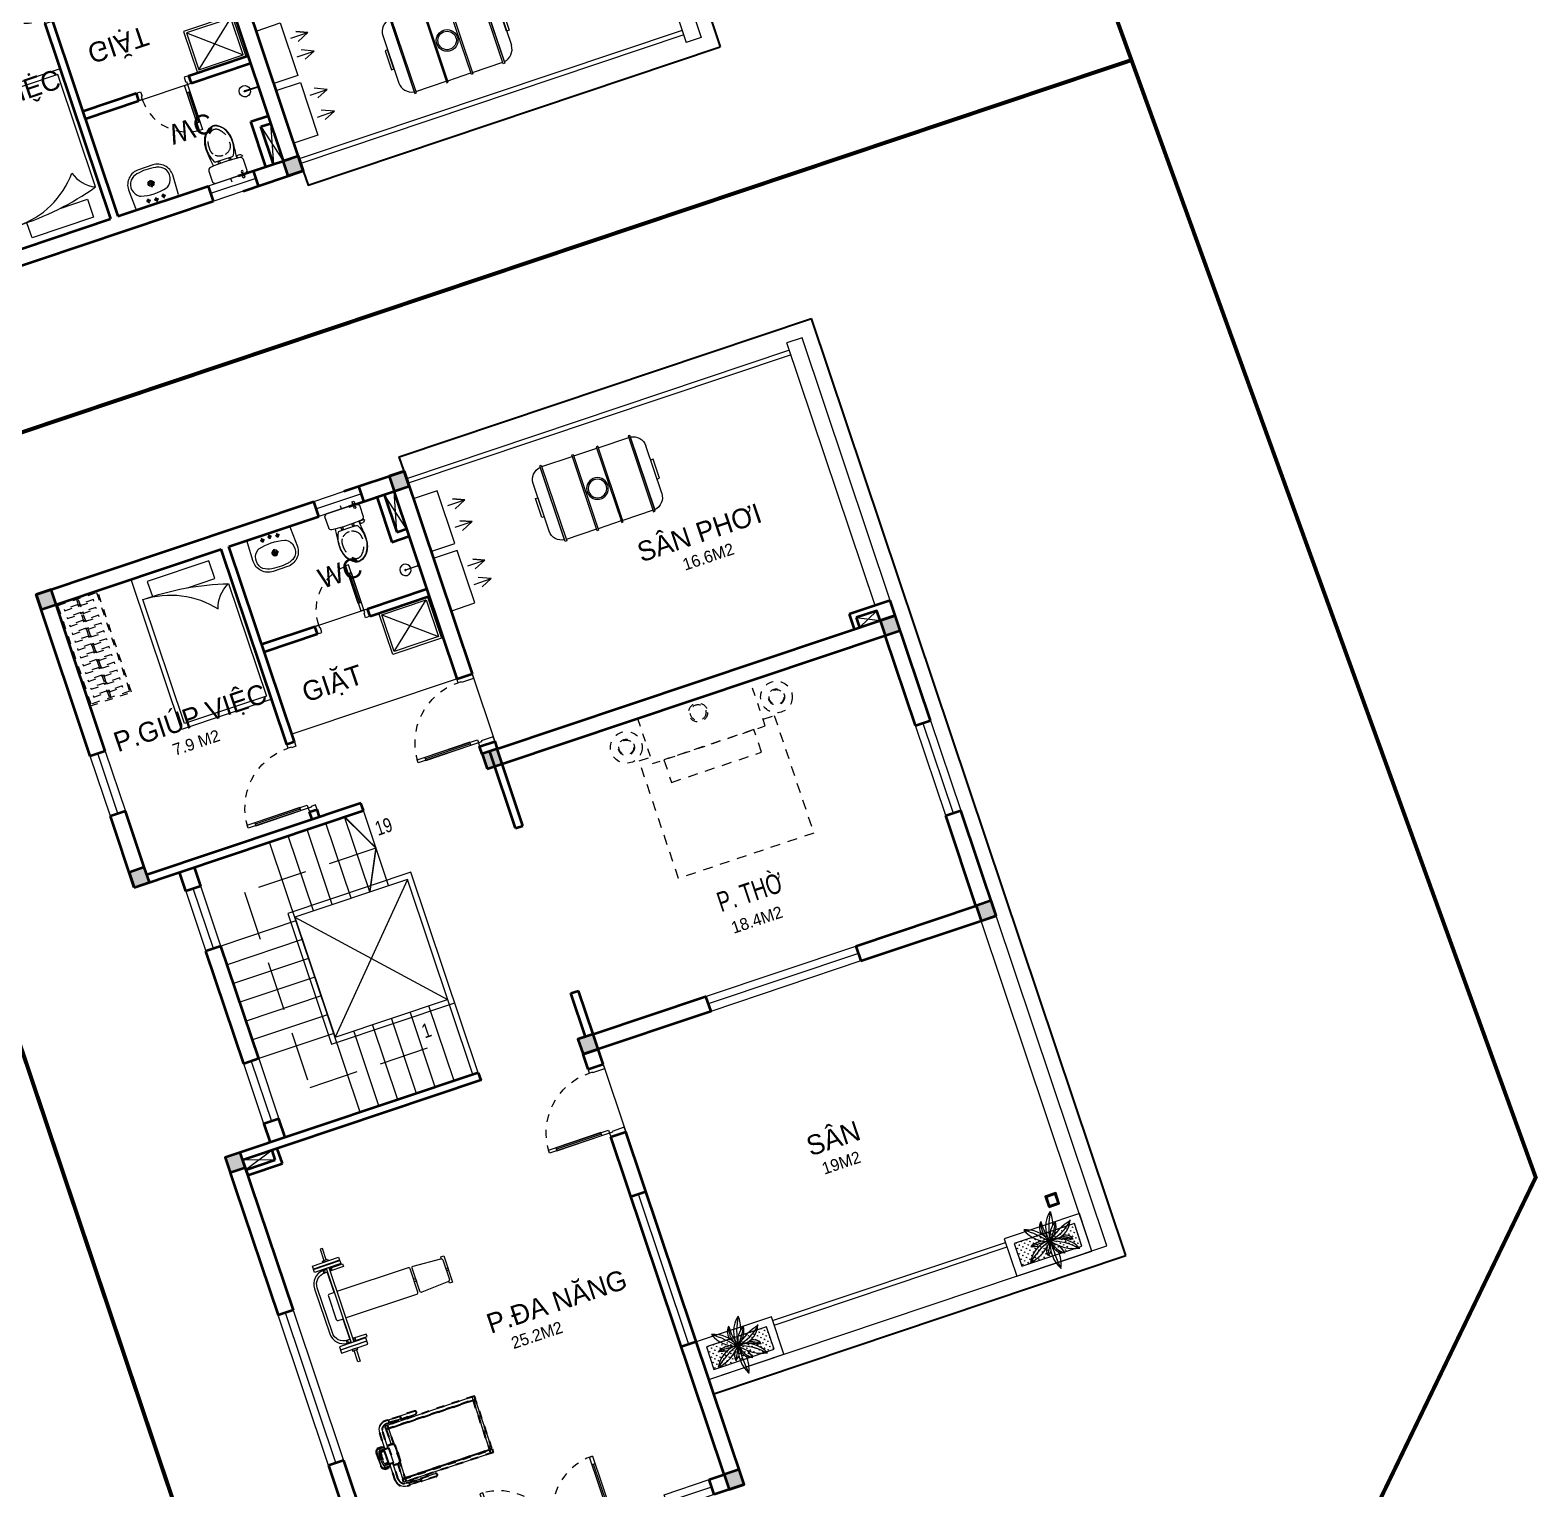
# Model space of a CAD drawing. Header units: metres. Extents: x 568332 to 569219, y 2065964 to 2066430.
# Drawn here: x 568666.81 to 568685.85, y 2066158.92 to 2066177.34 of the extents above; entities that cross this region are included whole.
import ezdxf

# ---------------------------------------------------------------- set-up
doc = ezdxf.new("R2010")
doc.units = ezdxf.units.M
for name, pattern in [('ACAD_ISO07W100', [3, 0, -3]), ('CENTER', [2, 1.25, -0.25, 0.25, -0.25]), ('DASHED', [0.75, 0.5, -0.25]), ('HIDDEN', [0.375, 0.25, -0.125]), ('HIDDEN2', [0.1875, 0.125, -0.0625]), ('X-5M-G-MB PHONGNGU$0$HIDDEN2', [0.1875, 0.125, -0.0625]), ('xref-thap C (mb tang 32-2)$0$HIDDEN', [0.375, 0.25, -0.125]), ('Xref-VCMT-BT3 - tuong bao$0$HIDDEN', [0.375, 0.25, -0.125])]:
    doc.linetypes.add(name, pattern=pattern)
doc.layers.get('0').update_dxf_attribs({"linetype": 'CONTINUOUS'})
for name, color, linetype, lineweight in [('-CONCRETE', 1, 'CONTINUOUS', 35), ('-DOOR', 137, 'CONTINUOUS', 9), ('-FURNITURE', 46, 'CONTINUOUS', 9), ('-HIDE', 3, 'HIDDEN', 13), ('-KH', 143, 'CONTINUOUS', 13), ('-LINE1', 7, 'CONTINUOUS', 18), ('-RANH GIOI KHU DAT', 12, 'CENTER', 18), ('-TEXT', 7, 'CONTINUOUS', 15), ('-WALL', 4, 'CONTINUOUS', 35), ('A-Cay', 75, 'CONTINUOUS', 5), ('A72', 9, 'CONTINUOUS', 5), ('Bighome_khuat', 251, 'DASHED', 5), ('TEXT25', 2, 'CONTINUOUS', 13)]:
    doc.layers.add(name, color=color, linetype=linetype, lineweight=lineweight)
for name, color, linetype in [('1-NETMANH', 8, 'CONTINUOUS'), ('A-Dot_Line', 255, 'ACAD_ISO07W100'), ('A-Flor-Hral', 242, 'CONTINUOUS'), ('LoLK', 6, 'CONTINUOUS')]:
    doc.layers.add(name, color=color, linetype=linetype)
doc.styles.add('1', font='arial.ttf')
doc.styles.add('T1', font='', dxfattribs={"height": 200})
doc.styles.get('T1').set_extended_font_data('VNgeometric Light')
pattern_1 = [(108.5515, (568444.34319, 2066103.801837), (-0.044766753, 0.0222696615), [0.009375, -0.061335678]), (63.5515, (568444.34319, 2066103.801837), (-0.044766753, 0.022269661), [0.009375, -0.040625]), (153.5515, (568444.34319, 2066103.801837), (-0.022269661, -0.044766753), [0.009375, -0.040625])]

# ---------------------------------------------------------------- blocks, each defined once
blk = doc.blocks.new('*U88')
at = {"color": 251}
blk.add_line((-70, 100), (-70, 700), dxfattribs=at)
for points in [[(-50, 0), (-50, 800), (-90, 800), (-90, 0)], [(-50, 100), (-90, 100), (-90, 700), (-50, 700)], [(-900, -100), (-840, -100), (-840, -40), (-850, -40), (-850, 0), (-900, 0)], [(0, -100), (-60, -100), (-60, -40), (-50, -40), (-50, 0), (0, 0)]]:
    blk.add_lwpolyline(points, close=True)
at = {"layer": 'Bighome_khuat', "linetype": 'Xref-VCMT-BT3 - tuong bao$0$HIDDEN'}
blk.add_arc((-50, 0), 800, 90, 180, dxfattribs=at)
blk = doc.blocks.new('A$C17c94eb8')
at = {"layer": '-FURNITURE'}
for p, q in [((30, 520), (620, 30)), ((30, 30), (620, 520))]:
    blk.add_line(p, q, dxfattribs=at)
for points in [[(0, 0), (650, 0), (650, 550), (0, 550)], [(30, 30), (620, 30), (620, 520), (30, 520)]]:
    blk.add_lwpolyline(points, close=True, dxfattribs=at)
blk = doc.blocks.new('A$Ca51cd422')
for p, q in [((167, 414), (224, 414)), ((195, 383), (195, 443)), ((267, 429), (324, 429)), ((295, 398), (295, 458)), ((367, 414), (424, 414)), ((395, 383), (395, 443)), ((249, 215), (342, 215)), ((295, 165), (295, 264))]:
    blk.add_line(p, q)
for points in [[(0, 200, 0.414214), (200, 0), (390, 0, 0.414214), (590, 200), (581, 446, 0.409799), (551, 475), (39, 475, 0.403607), (9, 446)], [(177, 40, 0.090773), (424, 43, 0.149887), (521, 96, 0.430722), (482, 321, 0.080637), (470, 327, 0.127732), (125, 329, 0.074208), (114, 325, 0.443092), (69, 96, 0.13364), (154, 46, 0.033617)]]:
    blk.add_lwpolyline(points, format="xyb", close=True)
for centre, radius in [((195, 414), 17.5), ((295, 429), 17.5), ((395, 414), 17.5), ((295, 215), 37.5), ((295, 215), 22.5), ((295, 215), 22.5)]:
    blk.add_circle(centre, radius)
blk = doc.blocks.new('A$C5C575821')
at = {"layer": '-CONCRETE'}
h = blk.add_hatch(color=256, dxfattribs=at)
h.dxf.hatch_style = 1
h.paths.add_polyline_path([(0, 200), (0, 0), (200, 0), (200, 200)])
blk.add_lwpolyline([(0, 0), (200, 0), (200, 200), (0, 200)], close=True, dxfattribs=at)
blk = doc.blocks.new('X-10M-ALT2-TUM$0$A$C0CF10D65')
at = {"linetype": 'Continuous'}
for p, q in [((33, 188), (33, 821)), ((1533, 188), (1533, 821))]:
    blk.add_line(p, q, dxfattribs=at)
for points in [[(183, 0), (183, 1009), (204, 1009), (204, 0)], [(609, 0), (609, 1009), (629, 1009), (629, 0)], [(957, 0), (957, 1009), (937, 1009), (937, 0)], [(1383, 0), (1383, 1009), (1362, 1009), (1362, 0)], [(0, 378), (0, 631), (33, 631), (33, 378)], [(1566, 378), (1566, 631), (1533, 631), (1533, 378)]]:
    blk.add_lwpolyline(points, close=True, dxfattribs=at)
for points in [[(183, 989), (183, 19)], [(609, 989), (204, 989)], [(937, 989), (629, 989)], [(1362, 989), (957, 989)], [(1383, 19), (1383, 989)], [(204, 19), (609, 19)], [(629, 19), (937, 19)], [(957, 19), (1362, 19)]]:
    blk.add_lwpolyline(points, dxfattribs=at)
for radius in [137, 117]:
    blk.add_circle((783, 504), radius, dxfattribs=at)
for centre, start, end in [((206, 817), 97.774, 178.9884), ((1360, 817), 1.0116, 82.226), ((206, 191), 181.0116, 262.226), ((1360, 191), 277.774, 358.9884)]:
    blk.add_arc(centre, 173, start, end, dxfattribs=at)
blk = doc.blocks.new('A$C59131A43')
for p, q in [((1140, -1940), (1140, -289)), ((51, -442), (51, -1940)), ((51, -1940), (1140, -1940))]:
    blk.add_line(p, q)
blk.add_lwpolyline([(1200, -2000), (1200, 0), (0, 0), (0, -2000)], close=True)
for points in [[(560, -326), (197, -326), (197, -88), (1015, -88)], [(1015, -88), (1015, -289)]]:
    blk.add_lwpolyline(points)
blk.add_lwpolyline([(1140, -289, 0.227842), (278, -703, 0.147835)], format="xyb")
for centre, radius, start, end in [((1067, -3723), 3434, 88.7915, 107.2102), ((-121, -821), 416, 16.4348, 65.5556)]:
    blk.add_arc(centre, radius, start, end)
blk = doc.blocks.new('shower')
for points in [[(180919, -32316), (180912, -32316), (180912, -32147), (180919, -32147)], [(180929, -32327), (180902, -32327), (180902, -32316), (180929, -32316)]]:
    blk.add_lwpolyline(points, close=True)
for radius, start, end in [(72, 272.7907, 267.2093), (8.35, 294.8355, 245.1645)]:
    blk.add_arc((180916, -32147), radius, start, end)
blk = doc.blocks.new('A$C18091ED7')
for p, q in [((0, -42), (0, 0)), ((146, -27), (179, -27)), ((146, -27), (146, -30)), ((146, -30), (166, -30)), ((153, -37), (146, -30)), ((152, 0), (152, -27)), ((152, 0), (179, 0)), ((153, -37), (166, -37)), ((153, -40), (153, -37)), ((153, -40), (178, -40)), ((153, -40), (178, -40)), ((153, -40), (153, -42)), ((185, -30), (166, -30)), ((178, -37), (166, -37)), ((185, -30), (178, -37)), ((178, -37), (178, -40)), ((178, -40), (178, -42)), ((179, 0), (179, -27)), ((179, -27), (185, -27)), ((185, -27), (185, -30)), ((-83, -267), (-83, -300)), ((-83, -278), (-83, -288)), ((-61, -290), (-83, -290)), ((-63, -265), (-81, -265)), ((-61, -267), (-61, -300)), ((61, -267), (61, -300)), ((61, -290), (83, -290)), ((63, -265), (81, -265)), ((83, -267), (83, -300)), ((83, -278), (83, -288)), ((165, -262), (165, -290)), ((168, -260), (228, -260)), ((168, -292), (207, -292)), ((231, -274), (231, -262))]:
    blk.add_line(p, q)
for points in [[(230, -219, -0.137407), (225, -235), (222, -241, -0.236081), (198, -255, -0.051961), (-198, -255, -0.236081), (-222, -241), (-225, -235, -0.137407), (-230, -219), (-230, -72, -0.198912), (-226, -63), (-209, -46, -0.198912), (-200, -42), (0, -42), (200, -42, -0.198912), (209, -46), (226, -63, -0.198912), (230, -72)], [(144, -619, -0.212405), (26, -734, -0.027685), (-1, -739, -0.022279), (-26, -734, -0.212405), (-144, -619, -0.142796), (-167, -428, -0.093005), (-128, -309, -0.256439), (-111, -300), (0, -300), (111, -300, -0.256439), (128, -309, -0.093005), (167, -428, -0.142796)]]:
    blk.add_lwpolyline(points, format="xyb", close=True)
at = {"linetype": 'xref-thap C (mb tang 32-2)$0$HIDDEN', "ltscale": 100}
blk.add_lwpolyline([(61, -669, -0.199031), (0, -699, -0.199031), (-61, -669, -0.218924), (-132, -478, -0.153791), (-112, -404, -0.236701), (0, -348, -0.236701), (112, -404, -0.153791), (132, -478, -0.218924)], format="xyb", close=True, dxfattribs=at)
blk.add_circle((166, -78), 13.9)
for centre, radius, start, end in [((-81, -267), 1.98, 90, 180), ((-63, -267), 1.98, 0, 90), ((63, -267), 1.98, 90, 180), ((81, -267), 1.98, 0, 90), ((168, -262), 2.47, 90, 180), ((168, -290), 2.47, 180, 270), ((207, -277), 15.5, 270, 306.4659), ((168, -225), 80.1, 306.4659, 320.3123), ((228, -274), 2.47, 320.3123, 0)]:
    blk.add_arc(centre, radius, start, end)
for points in [[(-156, -259), (-157, -267), (-164, -328), (-169, -385), (-184, -528), (-136, -679), (-50, -735), (-20, -741), (0, -744)], [(156, -259), (157, -267), (164, -328), (169, -385), (184, -528), (136, -679), (50, -735), (20, -741), (0, -744)]]:
    blk.add_open_spline(points, degree=3, knots=[130.613938, 130.613938, 130.613938, 130.613938, 152.852109, 311.129351, 417.703951, 561.383393, 697.692632, 710.812262, 710.812262, 710.812262, 710.812262])
blk = doc.blocks.new('*U226')
at = {"color": 251}
blk.add_line((70, 100), (70, 500), dxfattribs=at)
for points in [[(50, 0), (50, 600), (90, 600), (90, 0)], [(50, 100), (90, 100), (90, 500), (50, 500)], [(0, -100), (60, -100), (60, -40), (50, -40), (50, 0), (0, 0)], [(700, -100), (640, -100), (640, -40), (650, -40), (650, 0), (700, 0)]]:
    blk.add_lwpolyline(points, close=True)
at = {"layer": 'Bighome_khuat', "linetype": 'Xref-VCMT-BT3 - tuong bao$0$HIDDEN'}
blk.add_arc((50, 0), 600, 0, 90, dxfattribs=at)
blk = doc.blocks.new('A$C260bbb34')
at = {"layer": '-FURNITURE'}
for points in [[(219, 385), (219, 612), (159, 470), (219, 612), (287, 461)], [(508, 385), (508, 612), (448, 470), (508, 612), (576, 461)], [(1020, 385), (1020, 612), (960, 470), (1020, 612), (1088, 461)], [(1268, 385), (1268, 612), (1329, 470), (1268, 612), (1201, 461)]]:
    blk.add_lwpolyline(points, dxfattribs=at)
for points in [[(0, 0), (700, 0), (700, 320), (0, 320)], [(794, 0), (1494, 0), (1494, 320), (794, 320)]]:
    blk.add_lwpolyline(points, close=True, dxfattribs=at)
blk = doc.blocks.new('BT2-T3')
at = {"layer": '-DOOR'}
blk.add_lwpolyline([(188812, -7845), (189412, -7845), (189412, -8045), (188812, -8045)], close=True, dxfattribs=at)
for points in [[(189412, -7945), (188812, -7945)], [(188322, -9345), (189022, -9345)]]:
    blk.add_lwpolyline(points, dxfattribs=at)
at = {"layer": '-FURNITURE'}
for points in [[(189682, -8545), (189812, -8045)], [(189812, -8545), (189682, -8045)]]:
    blk.add_lwpolyline(points, dxfattribs=at)
at = {"layer": '-LINE1'}
for p, q in [((195112, -7945), (190012, -7945)), ((195112, -11345), (195112, -7845)), ((195312, -7845), (195112, -7845)), ((195312, -11345), (195312, -7845)), ((195112, -8005), (190012, -8005))]:
    blk.add_line(p, q, dxfattribs=at)
at = {"layer": '-RANH GIOI KHU DAT', "linetype": 'HIDDEN', "ltscale": 10, "const_width": 50}
blk.add_lwpolyline([(183112, -5845), (200370, -5845), (200021, -20846), (194905, -25845), (183112, -25845), (183112, -5845)], dxfattribs=at)
at = {"layer": '-WALL'}
for p, q in [((185112, -7845), (188812, -7845)), ((188812, -8045), (188812, -7845)), ((189212, -7845), (190012, -7845)), ((189412, -8045), (189412, -7845)), ((190012, -7845), (190012, -10545)), ((185312, -8045), (187512, -8045)), ((187512, -10645), (187512, -8045)), ((187612, -8045), (188812, -8045)), ((187612, -10645), (187612, -8045)), ((189212, -8045), (189912, -8045)), ((189582, -8045), (189582, -8645)), ((189682, -8045), (189682, -8545)), ((189812, -10545), (189812, -8045)), ((189682, -8545), (189812, -8545)), ((189582, -8645), (189812, -8645)), ((187612, -9345), (188322, -9345)), ((187612, -9445), (188322, -9445)), ((188322, -9445), (188322, -9345)), ((189022, -9345), (189812, -9345)), ((189022, -9445), (189022, -9345)), ((189022, -9445), (189812, -9445))]:
    blk.add_line(p, q, dxfattribs=at)
at = {"layer": '1-NETMANH'}
blk.add_line((195502, -20135), (195502, -7655), dxfattribs=at)
blk.add_lwpolyline([(190012, -7845), (190012, -7655), (195502, -7655)], dxfattribs=at)
at = {"layer": '-DOOR', "xscale": -1}
blk.add_blockref('*U226', (189022, -9345), dxfattribs=at)
at = {"layer": '-DOOR', "xscale": -1, "rotation": 90}
blk.add_blockref('*U88', (187512, -11545), dxfattribs=at)
at = {"layer": '-FURNITURE', "xscale": -1}
for name, p in [('A$C59131A43', (187512, -8045)), ('A$Ca51cd422', (188434, -8520))]:
    blk.add_blockref(name, p, dxfattribs=at)
at = {"layer": '-FURNITURE'}
blk.add_blockref('A$C18091ED7', (189112, -8003), dxfattribs=at)
at = {"layer": '-FURNITURE', "xscale": -1}
for name, p, rotation in [('X-10M-ALT2-TUM$0$A$C0CF10D65', (193041, -9333), 359.9999999798975), ('A$C17c94eb8', (189139, -9445), 180)]:
    blk.add_blockref(name, p, dxfattribs=dict(at, rotation=rotation))
at = {"layer": '-FURNITURE', "rotation": 89.99999999999999}
blk.add_blockref('shower', (157485, -189949), dxfattribs=at)
at = {"layer": '-WALL'}
blk.add_blockref('A$C5C575821', (189812, -8045), dxfattribs=at)
at = {"layer": '-WALL', "rotation": 270}
blk.add_blockref('A$C260bbb34', (190012, -8214), dxfattribs=at)
at = {"layer": '-TEXT', "color": 2}
for s, p in [('WC', (188560, -8927)), ('P.GIÚP VIỆC ', (185457, -10061)), ('GIẶT', (187912, -10222))]:
    blk.add_text(s, height=250, dxfattribs=at).set_placement(p)
blk = doc.blocks.new('*U220')
at = {"color": 251}
blk.add_line((-70, 100), (-70, 700), dxfattribs=at)
for points in [[(-50, 0), (-50, 800), (-90, 800), (-90, 0)], [(-50, 100), (-90, 100), (-90, 700), (-50, 700)], [(-900, -200), (-840, -200), (-840, -40), (-850, -40), (-850, 0), (-900, 0)], [(0, -200), (-60, -200), (-60, -40), (-50, -40), (-50, 0), (0, 0)]]:
    blk.add_lwpolyline(points, close=True)
at = {"layer": 'Bighome_khuat', "linetype": 'Xref-VCMT-BT3 - tuong bao$0$HIDDEN'}
blk.add_arc((-50, 0), 800, 90, 180, dxfattribs=at)
blk = doc.blocks.new('Tonkin_JerkBench01_168x97_P')
for p, q in [((79, 138.5), (79, 135)), ((87, 138.5), (87, 135)), ((79, 41.5), (79, 45)), ((87, 41.5), (87, 45))]:
    blk.add_line(p, q)
for points in [[(85.4, 150), (85.4, 165), (82.4, 165), (82.4, 150)], [(82.4, 138.5), (77.2, 138.5), (77.2, 135), (82.4, 135)], [(82.4, 138.5), (78.5, 138.5)], [(78.5, 138.5), (82.4, 138.5)], [(82.4, 144), (82.4, 143.5)], [(85.4, 143.5), (85.4, 144)], [(85.4, 135), (88.6, 135), (88.6, 138.5), (85.4, 138.5)], [(82.4, 41.5), (77.2, 41.5), (77.2, 45), (82.4, 45)], [(78.5, 41.5), (82.4, 41.5)], [(85.4, 45), (88.6, 45), (88.6, 41.5), (85.4, 41.5)], [(82.4, 36), (82.4, 36.5)], [(85.4, 30), (85.4, 15), (82.4, 15), (82.4, 30)], [(85.4, 36.5), (85.4, 36)]]:
    blk.add_lwpolyline(points)
at = {"color": 8}
for points in [[(77.2, 138.5, 0.393718), (60, 120), (60, 60, 0.393718), (77.2, 41.5)], [(82.4, 45), (78.5, 45, -0.414214), (63.5, 60), (63.5, 120, -0.414214), (78.5, 135), (82.4, 135)]]:
    blk.add_lwpolyline(points, format="xyb", dxfattribs=at)
for points in [[(101.4, 148), (101.4, 144), (66.4, 144), (66.4, 148)], [(101.4, 143.5), (101.4, 139.5), (66.4, 139.5), (66.4, 143.5)], [(87.4, 150), (87.4, 148), (80.4, 148), (80.4, 150)], [(82.4, 139.5), (85.4, 139.5), (85.4, 40.5), (82.4, 40.5)], [(101.4, 36.5), (101.4, 40.5), (66.4, 40.5), (66.4, 36.5)], [(101.4, 32), (101.4, 36), (66.4, 36), (66.4, 32)], [(87.4, 30), (87.4, 32), (80.4, 32), (80.4, 30)]]:
    blk.add_lwpolyline(points, close=True)
for points in [[(82.4, 107.5), (81.7, 107.5), (81.7, 135), (82.4, 135)], [(85.4, 138.5), (103.5, 138.5), (103.5, 135), (85.4, 135)], [(223.7, 105), (223.7, 107.5), (227.7, 107.5), (227.7, 72.5), (223.7, 72.5), (223.7, 75)], [(182.3, 91.7), (185, 91.7), (185, 88.2), (182.3, 88.2)], [(225, 91.7), (227.4, 91.7), (227.4, 88.2), (225, 88.2)], [(82.4, 72.5), (81.7, 72.5), (81.7, 45), (82.4, 45)], [(85.4, 41.5), (103.5, 41.5), (103.5, 45), (85.4, 45)]]:
    blk.add_lwpolyline(points, dxfattribs=at)
for points in [[(82.4, 107.5), (75.5, 107.5, 0.414214), (73.5, 105.5), (73.5, 74.5, 0.414214), (75.5, 72.5), (82.4, 72.5)], [(85.4, 72.5), (180.3, 72.5, 0.414214), (182.3, 74.5), (182.3, 105.5, 0.414214), (180.3, 107.5), (85.4, 107.5)]]:
    blk.add_lwpolyline(points, format="xyb")
blk.add_lwpolyline([(223.1, 74.9), (187.1, 72.6, -0.432616), (185, 74.6), (185, 105.4, -0.432616), (187.1, 107.4), (223.1, 105.1, -0.396047), (225, 103.1), (225, 76.9, -0.396047)], format="xyb", close=True)
blk = doc.blocks.new('Tonkin_Treadmill01_140x87_P')
at = {"color": 8}
for p, q in [((84.8, 71.9), (84.8, 97.5)), ((197.3, 22.5), (197.3, 97.5)), ((84.8, 22.5), (84.8, 48.1))]:
    blk.add_line(p, q, dxfattribs=at)
blk.add_line((70.9, 50), (70.9, 70))
for points in [[(87.1, 103.5), (83.9, 103.5, 0.414214), (71.9, 91.5), (71.9, 70)], [(87.1, 99.5), (83.9, 99.5, 0.414214), (75.9, 91.5), (75.9, 70)], [(102.9, 99.5), (122.5, 99.5, 1), (122.5, 103.5), (102.9, 103.5)], [(71.9, 72.5), (64, 72.5, 0.414214), (60.5, 69), (60.5, 51, 0.414214), (64, 47.5), (71.9, 47.5)], [(75.9, 47.5), (82, 47.5, 0.414214), (85.5, 51), (85.5, 69, 0.414214), (82, 72.5), (75.9, 72.5)], [(87.1, 16.5), (83.9, 16.5, -0.414214), (71.9, 28.5), (71.9, 50)], [(87.1, 20.5), (83.9, 20.5, -0.414214), (75.9, 28.5), (75.9, 50)], [(102.9, 20.5), (122.5, 20.5, -1), (122.5, 16.5), (102.9, 16.5)]]:
    blk.add_lwpolyline(points, format="xyb")
for points in [[(81.3, 97.5), (81.3, 93.5), (200.3, 93.5), (200.3, 97.5)], [(81.3, 97.5), (81.3, 93.5), (200.3, 93.5), (200.3, 97.5)], [(64, 73.5), (64, 74), (68, 74), (68, 73.5)], [(64, 46.5), (64, 46), (68, 46), (68, 46.5)], [(81.3, 22.5), (81.3, 26.5), (200.3, 26.5), (200.3, 22.5)]]:
    blk.add_lwpolyline(points, close=True)
for points in [[(102.9, 103), (87.5, 103)], [(87.5, 100), (102.9, 100)], [(81.3, 47), (81.3, 27.5), (200.3, 27.5), (200.3, 92.5), (81.3, 92.5), (81.3, 73)], [(68.5, 72.5), (68.5, 73), (63.5, 73), (63.5, 72.5)], [(68.5, 47.5), (68.5, 47), (63.5, 47), (63.5, 47.5)], [(87.5, 20), (102.9, 20)], [(102.9, 17), (87.5, 17)]]:
    blk.add_lwpolyline(points)
for points in [[(89.8, 97.5), (89.8, 100), (92.8, 100), (92.8, 97.5)], [(89.8, 22.5), (89.8, 20), (92.8, 20), (92.8, 22.5)]]:
    blk.add_lwpolyline(points, close=True, dxfattribs=at)
for points in [[(81.8, 92.5), (81.8, 93.5)], [(81.8, 92.5), (81.8, 93.5)], [(199.8, 93.5), (199.8, 92.5)], [(68.5, 73), (71.9, 73)], [(68.5, 47), (71.9, 47)], [(81.8, 27.5), (81.8, 26.5)], [(199.8, 26.5), (199.8, 27.5)]]:
    blk.add_lwpolyline(points, dxfattribs=at)
for points in [[(63.5, 73, 0.377964), (60, 69), (60, 51, 0.377964), (63.5, 47)], [(75.9, 47), (82, 47, 0.414214), (86, 51), (86, 69, 0.414214), (82, 73), (75.9, 73)]]:
    blk.add_lwpolyline(points, format="xyb", dxfattribs=at)
for points in [[(69.2, 73), (62.8, 73, -1), (62.8, 73.5), (69.2, 73.5, -1)], [(63.6, 51.7, -0.083043), (63.6, 68.3, -0.366471), (65.6, 70), (76.9, 70), (76.9, 50), (65.6, 50, -0.366471)], [(69.2, 47), (62.8, 47, 1), (62.8, 46.5), (69.2, 46.5, 1)]]:
    blk.add_lwpolyline(points, format="xyb", close=True)
blk.add_lwpolyline([(65.6, 52, -0.083043), (65.6, 68), (70.4, 68), (70.4, 52)], format="xyb", close=True, dxfattribs=at)
at = {"extrusion": (0, 0, -1)}
for centre, major_axis, start_param, end_param in [((87.1, 101.5), (0, -2), 3.141593, 6.283185), ((102.9, 101.5), (0, -2), 2.418858, 7.00592), ((102.9, 101.5), (0, -1.5), 3.141593, 6.283185)]:
    blk.add_ellipse(centre, major_axis=major_axis, ratio=0.258819, start_param=start_param, end_param=end_param, dxfattribs=at)
for centre, major_axis, start_param, end_param in [((87.1, 18.5), (0, 2), 3.141593, 6.283185), ((102.9, 18.5), (0, 2), 2.418858, 7.00592), ((102.9, 18.5), (0, 1.5), 3.141593, 6.283185)]:
    blk.add_ellipse(centre, major_axis=major_axis, ratio=0.258819, start_param=start_param, end_param=end_param)
at = {"layer": 'A-Dot_Line', "ltscale": 0.2}
for p, q in [((84.8, 71.9), (84.8, 97.5)), ((197.3, 22.5), (197.3, 97.5)), ((70.9, 50), (70.9, 70)), ((84.8, 22.5), (84.8, 48.1))]:
    blk.add_line(p, q, dxfattribs=at)
for points in [[(87.1, 103.5), (83.9, 103.5, 0.414214), (71.9, 91.5), (71.9, 70)], [(87.1, 99.5), (83.9, 99.5, 0.414214), (75.9, 91.5), (75.9, 70)], [(102.9, 99.5), (122.5, 99.5, 1), (122.5, 103.5), (102.9, 103.5)], [(63.5, 73, 0.377964), (60, 69), (60, 51, 0.377964), (63.5, 47)], [(71.9, 72.5), (64, 72.5, 0.414214), (60.5, 69), (60.5, 51, 0.414214), (64, 47.5), (71.9, 47.5)], [(75.9, 47), (82, 47, 0.414214), (86, 51), (86, 69, 0.414214), (82, 73), (75.9, 73)], [(75.9, 47.5), (82, 47.5, 0.414214), (85.5, 51), (85.5, 69, 0.414214), (82, 72.5), (75.9, 72.5)], [(87.1, 16.5), (83.9, 16.5, -0.414214), (71.9, 28.5), (71.9, 50)], [(87.1, 20.5), (83.9, 20.5, -0.414214), (75.9, 28.5), (75.9, 50)], [(102.9, 20.5), (122.5, 20.5, -1), (122.5, 16.5), (102.9, 16.5)]]:
    blk.add_lwpolyline(points, format="xyb", dxfattribs=at)
for points in [[(81.3, 97.5), (81.3, 93.5), (200.3, 93.5), (200.3, 97.5)], [(81.3, 97.5), (81.3, 93.5), (200.3, 93.5), (200.3, 97.5)], [(89.8, 97.5), (89.8, 100), (92.8, 100), (92.8, 97.5)], [(64, 73.5), (64, 74), (68, 74), (68, 73.5)], [(64, 46.5), (64, 46), (68, 46), (68, 46.5)], [(81.3, 22.5), (81.3, 26.5), (200.3, 26.5), (200.3, 22.5)], [(89.8, 22.5), (89.8, 20), (92.8, 20), (92.8, 22.5)]]:
    blk.add_lwpolyline(points, close=True, dxfattribs=at)
for points in [[(102.9, 103), (87.5, 103)], [(87.5, 100), (102.9, 100)], [(81.3, 47), (81.3, 27.5), (200.3, 27.5), (200.3, 92.5), (81.3, 92.5), (81.3, 73)], [(81.8, 92.5), (81.8, 93.5)], [(81.8, 92.5), (81.8, 93.5)], [(199.8, 93.5), (199.8, 92.5)], [(68.5, 72.5), (68.5, 73), (63.5, 73), (63.5, 72.5)], [(68.5, 73), (71.9, 73)], [(68.5, 47.5), (68.5, 47), (63.5, 47), (63.5, 47.5)], [(68.5, 47), (71.9, 47)], [(81.8, 27.5), (81.8, 26.5)], [(87.5, 20), (102.9, 20)], [(199.8, 26.5), (199.8, 27.5)], [(102.9, 17), (87.5, 17)]]:
    blk.add_lwpolyline(points, dxfattribs=at)
for points in [[(69.2, 73), (62.8, 73, -1), (62.8, 73.5), (69.2, 73.5, -1)], [(63.6, 51.7, -0.083043), (63.6, 68.3, -0.366471), (65.6, 70), (76.9, 70), (76.9, 50), (65.6, 50, -0.366471)], [(65.6, 52, -0.083043), (65.6, 68), (70.4, 68), (70.4, 52)], [(69.2, 47), (62.8, 47, 1), (62.8, 46.5), (69.2, 46.5, 1)]]:
    blk.add_lwpolyline(points, format="xyb", close=True, dxfattribs=at)
at = {"layer": 'A-Dot_Line', "ltscale": 0.2, "extrusion": (0, 0, -1)}
for centre, major_axis, start_param, end_param in [((87.1, 101.5), (0, -2), 3.141593, 6.283185), ((102.9, 101.5), (0, -2), 2.418858, 7.00592), ((102.9, 101.5), (0, -1.5), 3.141593, 6.283185)]:
    blk.add_ellipse(centre, major_axis=major_axis, ratio=0.258819, start_param=start_param, end_param=end_param, dxfattribs=at)
at = {"layer": 'A-Dot_Line', "ltscale": 0.2}
for centre, major_axis, start_param, end_param in [((87.1, 18.5), (0, 2), 3.141593, 6.283185), ((102.9, 18.5), (0, 2), 2.418858, 7.00592), ((102.9, 18.5), (0, 1.5), 3.141593, 6.283185)]:
    blk.add_ellipse(centre, major_axis=major_axis, ratio=0.258819, start_param=start_param, end_param=end_param, dxfattribs=at)
blk = doc.blocks.new('A$Cf6c941c9')
at = {"layer": '-FURNITURE', "linetype": 'HIDDEN', "ltscale": 500, "elevation": 0}
blk.add_lwpolyline([(512, 1950), (512, 2100), (2079, 2100), (2079, 300), (512, 300), (512, 450)], dxfattribs=at)
at = {"layer": '-FURNITURE', "linetype": 'HIDDEN2', "elevation": 0}
blk.add_lwpolyline([(600, 450), (600, 1950), (0, 1950), (0, 450)], close=True, dxfattribs=at)
at = {"layer": '-FURNITURE', "linetype": 'HIDDEN', "ltscale": 500, "elevation": 0}
blk.add_lwpolyline([(900, 600), (900, 1800), (600, 1800), (600, 600)], close=True, dxfattribs=at)
at = {"layer": '-FURNITURE', "linetype": 'HIDDEN2'}
for centre, radius in [((300, 2200), 200), ((300, 2200), 103), ((300, 2200), 93.3), ((170, 1200), 120), ((170, 1200), 100), ((300, 200), 200), ((300, 200), 103), ((300, 200), 93.3)]:
    blk.add_circle(centre, radius, dxfattribs=at)
blk = doc.blocks.new('*U225')
at = {"linetype": 'X-5M-G-MB PHONGNGU$0$HIDDEN2'}
for points in [[(0, 600), (0, 0), (1473, 0), (1473, 600)], [(1453, 580), (1453, 20), (20, 20), (20, 580)], [(1453, 287), (1453, 313), (20, 313), (20, 287)], [(114, 319), (109, 319), (109, 280), (114, 280)], [(228, 319), (223, 319), (223, 280), (228, 280)], [(342, 319), (337, 319), (337, 280), (342, 280)], [(456, 319), (451, 319), (451, 280), (456, 280)], [(570, 319), (565, 319), (565, 280), (570, 280)], [(684, 319), (679, 319), (679, 280), (684, 280)], [(798, 319), (793, 319), (793, 280), (798, 280)], [(912, 319), (907, 319), (907, 280), (912, 280)], [(1026, 319), (1021, 319), (1021, 280), (1026, 280)], [(1140, 319), (1135, 319), (1135, 280), (1140, 280)], [(1254, 319), (1249, 319), (1249, 280), (1254, 280)], [(1368, 319), (1363, 319), (1363, 280), (1368, 280)]]:
    blk.add_lwpolyline(points, close=True, dxfattribs=at)
for points in [[(122, 313), (122, 515), (100, 515), (100, 313)], [(236, 313), (236, 515), (214, 515), (214, 313)], [(350, 313), (350, 515), (328, 515), (328, 313)], [(464, 313), (464, 515), (442, 515), (442, 313)], [(578, 313), (578, 515), (556, 515), (556, 313)], [(692, 313), (692, 515), (670, 515), (670, 313)], [(806, 313), (806, 515), (784, 515), (784, 313)], [(920, 313), (920, 515), (898, 515), (898, 313)], [(1034, 313), (1034, 515), (1012, 515), (1012, 313)], [(1148, 313), (1148, 515), (1126, 515), (1126, 313)], [(1262, 313), (1262, 515), (1240, 515), (1240, 313)], [(1376, 313), (1376, 515), (1354, 515), (1354, 313)], [(100, 287), (100, 92), (122, 92), (122, 287)], [(214, 287), (214, 92), (236, 92), (236, 287)], [(328, 287), (328, 92), (350, 92), (350, 287)], [(442, 287), (442, 92), (464, 92), (464, 287)], [(556, 287), (556, 92), (578, 92), (578, 287)], [(670, 287), (670, 92), (692, 92), (692, 287)], [(784, 287), (784, 92), (806, 92), (806, 287)], [(898, 287), (898, 92), (920, 92), (920, 287)], [(1012, 287), (1012, 92), (1034, 92), (1034, 287)], [(1126, 287), (1126, 92), (1148, 92), (1148, 287)], [(1240, 287), (1240, 92), (1262, 92), (1262, 287)], [(1354, 287), (1354, 92), (1376, 92), (1376, 287)]]:
    blk.add_lwpolyline(points, dxfattribs=at)
blk = doc.blocks.new('*U172')
for p, q in [((-1510, 650), (-1550, 650)), ((-1530, 100), (-1530, 650)), ((-90, 650), (-50, 650)), ((-70, 100), (-70, 650)), ((-1510, 100), (-1550, 100)), ((-90, 100), (-50, 100))]:
    blk.add_line(p, q)
for points in [[(-1550, 0), (-1510, 0), (-1510, 750), (-1550, 750)], [(-50, 0), (-90, 0), (-90, 750), (-50, 750)], [(-1600, -100), (-1540, -100), (-1540, -40), (-1550, -40), (-1550, 0), (-1600, 0)], [(0, -100), (-60, -100), (-60, -40), (-50, -40), (-50, 0), (0, 0)]]:
    blk.add_lwpolyline(points, close=True)
at = {"linetype": 'HIDDEN', "ltscale": 0.1}
for centre, start, end in [((-1550, 0), 0, 90), ((-50, 0), 90, 180)]:
    blk.add_arc(centre, 750, start, end, dxfattribs=at)
blk = doc.blocks.new('mb-cay21')
for centre, radius, start, end in [((323, 122), 344, 127.0526, 193.6397), ((904, -76), 918, 149.2774, 171.9041), ((-406, 380), 522, 342.1417, 1.7778), ((-350, -54), 344, 18.2679, 77.7577), ((83, 412), 383, 199.8532, 255.8716), ((-1036, -793), 1315, 39.2618, 54.5536), ((57, 207), 143, 131.9837, 205.4724), ((224, 201), 285, 157.16, 204.0107), ((607, 265), 647, 175.9263, 194.9396), ((69, 307), 265, 252.5643, 340.5658), ((-130, 286), 270, 297.6391, 353.4927), ((271, 12), 277, 118.6711, 171.4448), ((-495, 542), 695, 315.3527, 335.2401), ((495, -567), 793, 102.8236, 128.4584), ((-89, 616), 575, 279.6289, 313.8517), ((-11, -305), 360, 95.3509, 151.9516), ((-406, 380), 522, 278.611, 320.85), ((262, -799), 887, 107.6158, 131.4255), ((-155, -183), 260, 72.6029, 113.2685), ((-130, 326), 298, 244.7044, 267.5626), ((-249, -2287), 2343, 85.498, 90.09), ((-623, 273), 660, 323.9758, 339.4862), ((357, -131), 395, 154.191, 209.7589), ((1314, -105), 1316, 173.8852, 189.76), ((158, 0), 158, 169.0123, 258.5733), ((-267, -705), 795, 43.0584, 70.3682), ((420, 345), 517, 216.0101, 258.7514), ((-349, -155), 402, 28.0633, 29.2303), ((252, 53), 245, 184.8141, 238.0945), ((-11, -305), 360, 23.5569, 85.5927), ((112, -192), 234, 44.3745, 98.3611), ((-382, -1631), 1733, 67.585, 73.6645), ((170, -57), 113, 15.6468, 102.6443), ((21, -96), 115, 141.0444, 190.8834), ((-116, -9), 111, 283.0214, 317.1626), ((-349, -155), 402, 334.7196, 5.6674), ((850, 187), 800, 197.5499, 205.3147)]:
    blk.add_arc(centre, radius, start, end)
blk = doc.blocks.new('BT2-T3.1')
at = {"layer": 'A-Cay'}
h = blk.add_hatch(dxfattribs=at)
h.set_pattern_fill('CO-01', color=256, scale=0.05, angle=18.5515)
h.set_pattern_definition(pattern_1)
h.paths.add_polyline_path([(568679.331, 2066161.73), (568680.089, 2066161.984), (568679.994, 2066162.269), (568679.235, 2066162.014)])
h = blk.add_hatch(dxfattribs=at)
h.set_pattern_fill('CO-01', color=256, scale=0.05, angle=18.5515)
h.set_pattern_definition(pattern_1)
h.paths.add_polyline_path([(568675.443, 2066160.425), (568676.202, 2066160.68), (568676.106, 2066160.964), (568675.348, 2066160.71)])
at = {"layer": '-DOOR'}
for points in [[(568670.393, 2066171.388), (568670.962, 2066171.579), (568671.025, 2066171.39), (568670.457, 2066171.199)], [(568678.56, 2066167.484), (568678.37, 2066167.42), (568677.989, 2066168.558), (568678.178, 2066168.621)], [(568667.759, 2066168.236), (568668.014, 2066167.478), (568667.824, 2066167.414), (568667.57, 2066168.172)], [(568668.964, 2066166.531), (568668.775, 2066166.467), (568669.029, 2066165.709), (568669.219, 2066165.773)], [(568675.403, 2066164.947), (568675.339, 2066165.137), (568677.235, 2066165.773), (568677.299, 2066165.584)], [(568669.951, 2066163.592), (568669.761, 2066163.529), (568669.507, 2066164.287), (568669.696, 2066164.351)], [(568674.585, 2066162.668), (568675.221, 2066160.773), (568675.032, 2066160.709), (568674.395, 2066162.605)], [(568670.13, 2066161.173), (568670.766, 2066159.277), (568670.576, 2066159.214), (568669.94, 2066161.11)], [(568674.814, 2066158.843), (568675.383, 2066159.034), (568675.447, 2066158.844), (568674.878, 2066158.653)]]:
    blk.add_lwpolyline(points, close=True, dxfattribs=at)
for points in [[(568670.994, 2066171.484), (568670.425, 2066171.294)], [(568670.406, 2066169.81), (568671.07, 2066170.033)], [(568672.39, 2066169.21), (568672.676, 2066168.357)], [(568678.083, 2066168.589), (568678.465, 2066167.452)], [(568667.919, 2066167.446), (568667.665, 2066168.204)], [(568669.124, 2066165.741), (568668.87, 2066166.499)], [(568677.267, 2066165.678), (568675.371, 2066165.042)], [(568669.601, 2066164.319), (568669.856, 2066163.56)], [(568674.044, 2066164.28), (568674.331, 2066163.427)], [(568675.126, 2066160.741), (568674.49, 2066162.637)], [(568670.671, 2066159.246), (568670.035, 2066161.141)], [(568675.415, 2066158.939), (568674.846, 2066158.748)]]:
    blk.add_lwpolyline(points, dxfattribs=at)
at = {"layer": '-FURNITURE'}
for points in [[(568671.564, 2066171.043), (568671.281, 2066171.475)], [(568671.44, 2066171.001), (568671.405, 2066171.517)], [(568677.283, 2066169.797), (568677.502, 2066170.008)], [(568677.241, 2066169.921), (568677.543, 2066169.885)], [(568672.2, 2066169.146), (568670.115, 2066168.447)], [(568669.865, 2066163.194), (568669.535, 2066162.946)], [(568669.906, 2066163.071), (568669.493, 2066163.069)]]:
    blk.add_lwpolyline(points, dxfattribs=at)
at = {"layer": '-HIDE', "ltscale": 10}
for points in [[(568671.573, 2066166.615), (568670.66, 2066164.621)], [(568670.151, 2066166.138), (568672.082, 2066165.099)]]:
    blk.add_lwpolyline(points, dxfattribs=at)
at = {"layer": '-KH', "linetype": 'HIDDEN2', "ltscale": 5}
blk.add_lwpolyline([(568671.177, 2066167.01), (568669.518, 2066166.453), (568670.345, 2066163.988), (568672.004, 2066164.545)], dxfattribs=at)
at = {"layer": '-LINE1'}
for p, q in [((568676.556, 2066173.456), (568676.366, 2066173.393)), ((568677.669, 2066170.138), (568676.556, 2066173.456)), ((568676.398, 2066173.298), (568671.562, 2066171.675)), ((568677.48, 2066170.074), (568676.366, 2066173.393)), ((568676.417, 2066173.241), (568671.582, 2066171.618)), ((568671.099, 2066166.456), (568670.781, 2066167.404)), ((568671.336, 2066166.536), (568671.018, 2066167.484)), ((568670.388, 2066166.218), (568670.07, 2066167.166)), ((568670.625, 2066166.297), (568670.307, 2066167.245)), ((568670.862, 2066166.377), (568670.544, 2066167.325)), ((568670.978, 2066163.673), (568669.833, 2066167.086)), ((568671.617, 2066166.704), (568670.062, 2066166.182)), ((568671.573, 2066166.615), (568670.151, 2066166.138)), ((568672.4, 2066164.151), (568671.573, 2066166.615)), ((568672.467, 2066164.173), (568671.617, 2066166.704)), ((568670.062, 2066166.182), (568670.616, 2066164.533)), ((568670.151, 2066166.138), (568670.66, 2066164.621)), ((568680.216, 2066161.921), (568678.816, 2066166.093)), ((568680.405, 2066161.985), (568679.005, 2066166.156)), ((568680.405, 2066161.985), (568679.005, 2066166.156)), ((568670.66, 2066164.621), (568672.082, 2066165.099)), ((568670.616, 2066164.533), (568672.171, 2066165.055)), ((568671.926, 2066163.991), (568671.608, 2066164.94)), ((568672.163, 2066164.071), (568671.845, 2066165.019)), ((568671.215, 2066163.753), (568670.897, 2066164.701)), ((568671.452, 2066163.832), (568671.134, 2066164.78)), ((568671.689, 2066163.912), (568671.371, 2066164.86)), ((568675.38, 2066160.299), (568680.405, 2066161.985))]:
    blk.add_line(p, q, dxfattribs=at)
at = {"layer": '-LINE1', "const_width": 0.02}
blk.add_lwpolyline([(568670.781, 2066167.404), (568671.177, 2066167.01), (568671.099, 2066166.456)], dxfattribs=at)
at = {"layer": '-LINE1'}
for points in [[(568670.167, 2066166.091), (568669.219, 2066165.773)], [(568670.247, 2066165.854), (568669.298, 2066165.536)], [(568670.326, 2066165.617), (568669.378, 2066165.299)], [(568670.406, 2066165.38), (568669.458, 2066165.062)], [(568670.485, 2066165.143), (568669.537, 2066164.825)], [(568670.565, 2066164.906), (568669.617, 2066164.588)], [(568670.644, 2066164.669), (568669.696, 2066164.351)]]:
    blk.add_lwpolyline(points, dxfattribs=at)
for points in [[(568679.268, 2066161.603), (568680.216, 2066161.921), (568680.057, 2066162.395), (568679.109, 2066162.077)], [(568679.331, 2066161.73), (568680.089, 2066161.984), (568679.994, 2066162.269), (568679.235, 2066162.014)], [(568675.38, 2066160.299), (568676.328, 2066160.617), (568676.169, 2066161.091), (568675.221, 2066160.773)], [(568675.443, 2066160.425), (568676.202, 2066160.68), (568676.106, 2066160.964), (568675.348, 2066160.71)]]:
    blk.add_lwpolyline(points, close=True, dxfattribs=at)
at = {"layer": '-RANH GIOI KHU DAT', "linetype": 'HIDDEN', "ltscale": 10, "const_width": 0.05}
blk.add_lwpolyline([(568664.353, 2066171.471), (568680.715, 2066176.962), (568685.819, 2066162.851), (568682.779, 2066156.558), (568670.716, 2066152.51), (568664.353, 2066171.471)], dxfattribs=at)
at = {"layer": '-WALL'}
for p, q in [((568670.772, 2066171.516), (568671.531, 2066171.77)), ((568671.531, 2066171.77), (568672.39, 2066169.21)), ((568670.836, 2066171.326), (568671.499, 2066171.549)), ((568671.025, 2066171.39), (568670.962, 2066171.579)), ((568666.886, 2066170.211), (568670.393, 2066171.388)), ((568670.457, 2066171.199), (568670.393, 2066171.388)), ((568671.187, 2066171.444), (568671.377, 2066170.875)), ((568671.281, 2066171.475), (568671.44, 2066171.001)), ((568672.2, 2066169.146), (568671.405, 2066171.517)), ((568669.319, 2066170.817), (568670.457, 2066171.199)), ((568671.44, 2066171.001), (568671.564, 2066171.043)), ((568667.139, 2066170.085), (568669.224, 2066170.785)), ((568670.052, 2066168.32), (568669.224, 2066170.785)), ((568670.147, 2066168.352), (568669.319, 2066170.817)), ((568671.377, 2066170.875), (568671.596, 2066170.948)), ((568667.57, 2066168.172), (568666.886, 2066170.211)), ((568671.07, 2066170.033), (568671.818, 2066170.284)), ((568667.759, 2066168.236), (568667.139, 2066170.085)), ((568671.102, 2066169.938), (568671.07, 2066170.033)), ((568671.102, 2066169.938), (568671.85, 2066170.19)), ((568677.669, 2066170.138), (568677.153, 2066169.965)), ((568677.733, 2066169.948), (568677.669, 2066170.138)), ((568677.153, 2066169.965), (568677.216, 2066169.775)), ((568677.241, 2066169.921), (568677.283, 2066169.797)), ((568678.178, 2066168.621), (568677.733, 2066169.948)), ((568669.733, 2066169.585), (568670.406, 2066169.81)), ((568669.765, 2066169.49), (568670.438, 2066169.716)), ((568670.438, 2066169.716), (568670.406, 2066169.81)), ((568672.772, 2066168.072), (568677.607, 2066169.695)), ((568677.989, 2066168.558), (568677.607, 2066169.695)), ((568672.2, 2066169.146), (568672.39, 2066169.21)), ((568670.147, 2066168.352), (568670.052, 2066168.32)), ((568667.759, 2066168.236), (568667.57, 2066168.172)), ((568672.938, 2066167.261), (568672.613, 2066168.23)), ((568673.033, 2066167.293), (568672.772, 2066168.072)), ((568670.986, 2066167.579), (568668.284, 2066166.672)), ((568671.018, 2066167.484), (568670.986, 2066167.579)), ((568668.014, 2066167.478), (568667.824, 2066167.414)), ((568668.126, 2066166.514), (568667.824, 2066167.414)), ((568668.252, 2066166.767), (568668.014, 2066167.478)), ((568668.126, 2066166.514), (568671.018, 2066167.484)), ((568670.338, 2066167.467), (568670.433, 2066167.499)), ((568670.37, 2066167.372), (568670.338, 2066167.467)), ((568670.465, 2066167.404), (568670.433, 2066167.499)), ((568678.752, 2066166.282), (568678.37, 2066167.42)), ((568679.005, 2066166.156), (568678.56, 2066167.484)), ((568672.938, 2066167.261), (568673.033, 2066167.293)), ((568668.775, 2066166.467), (568668.695, 2066166.704)), ((568668.964, 2066166.531), (568668.885, 2066166.768)), ((568677.235, 2066165.773), (568678.752, 2066166.282)), ((568677.299, 2066165.584), (568679.005, 2066166.156)), ((568669.507, 2066164.287), (568669.029, 2066165.709)), ((568669.696, 2066164.351), (568669.219, 2066165.773)), ((568673.638, 2066165.176), (568673.733, 2066165.207)), ((568673.822, 2066164.628), (568673.638, 2066165.176)), ((568673.917, 2066164.66), (568673.733, 2066165.207)), ((568673.822, 2066164.628), (568673.727, 2066164.596)), ((568673.855, 2066164.217), (568673.791, 2066164.406)), ((568674.044, 2066164.28), (568673.981, 2066164.47)), ((568672.467, 2066164.173), (568669.272, 2066163.101)), ((568675.573, 2066159.097), (568674.141, 2066163.363)), ((568675.826, 2066158.971), (568674.331, 2066163.427)), ((568669.906, 2066163.071), (568669.865, 2066163.194)), ((568669.995, 2066163.027), (568669.931, 2066163.216)), ((568669.272, 2066163.101), (568669.399, 2066162.721)), ((568669.535, 2066162.946), (568669.906, 2066163.071)), ((568669.557, 2066162.88), (568669.995, 2066163.027)), ((568674.585, 2066162.668), (568674.395, 2066162.605)), ((568670.13, 2066161.173), (568669.94, 2066161.11)), ((568675.221, 2066160.773), (568675.032, 2066160.709)), ((568670.766, 2066159.277), (568670.576, 2066159.214)), ((568675.447, 2066158.844), (568675.383, 2066159.034)), ((568675.826, 2066158.971), (568675.447, 2066158.844))]:
    blk.add_line(p, q, dxfattribs=at)
for points in [[(568677.543, 2066169.885), (568677.502, 2066170.008), (568677.241, 2066169.921)], [(568672.518, 2066168.198), (568672.486, 2066168.293), (568672.676, 2066168.357), (568672.708, 2066168.262), (568677.733, 2066169.948)], [(568677.989, 2066168.558), (568678.178, 2066168.621)], [(568678.37, 2066167.42), (568678.56, 2066167.484)], [(568668.964, 2066166.531), (568668.775, 2066166.467)], [(568669.219, 2066165.773), (568669.029, 2066165.709)], [(568677.235, 2066165.773), (568677.299, 2066165.584)], [(568673.917, 2066164.66), (568675.339, 2066165.137), (568675.403, 2066164.947), (568673.791, 2066164.406)], [(568669.696, 2066164.351), (568669.507, 2066164.287)], [(568672.467, 2066164.173), (568672.499, 2066164.078), (568669.493, 2066163.069), (568670.13, 2066161.173)], [(568673.855, 2066164.217), (568674.044, 2066164.28)], [(568670.03, 2066163.355), (568669.951, 2066163.592), (568669.761, 2066163.529), (568669.841, 2066163.292)], [(568674.141, 2066163.363), (568674.331, 2066163.427)], [(568669.493, 2066163.069), (568669.557, 2066162.88)], [(568669.399, 2066162.721), (568669.94, 2066161.11)], [(568670.576, 2066159.214), (568671.181, 2066157.412)], [(568670.766, 2066159.277), (568671.307, 2066157.666), (568671.496, 2066157.729)], [(568675.383, 2066159.034), (568675.573, 2066159.097)]]:
    blk.add_lwpolyline(points, dxfattribs=at)
at = {"layer": '1-NETMANH'}
for p, q in [((568680.646, 2066161.865), (568676.675, 2066173.697)), ((568675.441, 2066160.118), (568680.646, 2066161.865))]:
    blk.add_line(p, q, dxfattribs=at)
blk.add_lwpolyline([(568671.531, 2066171.77), (568671.47, 2066171.95), (568676.675, 2066173.697)], dxfattribs=at)
at = {"layer": 'A-Flor-Hral'}
for points in [[(568679.671, 2066162.477), (568679.803, 2066162.521), (568679.759, 2066162.654), (568679.626, 2066162.609)], [(568679.678, 2066162.491), (568679.789, 2066162.528), (568679.752, 2066162.64), (568679.641, 2066162.602)]]:
    blk.add_lwpolyline(points, close=True, dxfattribs=at)
at = {"layer": 'A72'}
for points in [[(568676.185, 2066161.043), (568679.125, 2066162.03)], [(568676.204, 2066160.986), (568679.144, 2066161.973)]]:
    blk.add_lwpolyline(points, dxfattribs=at)
at = {"layer": '-DOOR', "yscale": 0.001, "zscale": 0.001}
for name, p, xscale, rotation in [('*U226', (568671.07, 2066170.033), -0.001, 18.55149976733898), ('*U220', (568672.486, 2066168.293), -0.001, 108.551499767339), ('*U88', (568670.338, 2066167.467), -0.001, 108.551499767339), ('*U220', (568674.141, 2066163.363), -0.001, 108.551499767339), ('*U172', (568674.198, 2066158.636), 0.001, 18.551499767339)]:
    blk.add_blockref(name, p, dxfattribs=dict(at, xscale=xscale, rotation=rotation))
at = {"layer": '-FURNITURE'}
for name, p, xscale, yscale, zscale, rotation in [('X-10M-ALT2-TUM$0$A$C0CF10D65', (568674.876, 2066171.323), -0.001, 0.001, 0.001, 18.55149974723642), ('A$C18091ED7', (568670.728, 2066171.334), 0.001, 0.001, 0.001, 18.551499767339), ('A$Ca51cd422', (568670.249, 2066170.628), -0.001, 0.001, 0.001, 18.55149976733898), ('A$C59131A43', (568669.224, 2066170.785), -0.001, 0.001, 0.001, 18.55149976733898), ('shower', (568698.632, 2065988.78), 0.001, 0.001, 0.001, 108.551499767339), ('A$C17c94eb8', (568671.213, 2066169.976), -0.0009999999999999998, 0.0009999999999999998, 0.001, 198.551499767339), ('Tonkin_JerkBench01_168x97_P', (568670.215, 2066160.117), 0.01, 0.01, 0.01, 18.55149976733899), ('Tonkin_Treadmill01_140x87_P', (568670.83, 2066158.528), 0.01, 0.01, 0.01, 18.55149976733899)]:
    blk.add_blockref(name, p, dxfattribs=dict(at, xscale=xscale, yscale=yscale, zscale=zscale, rotation=rotation))
at = {"layer": '-FURNITURE', "extrusion": (0, 0, -1), "xscale": -0.000916666666665974, "yscale": 0.0009166666666659738, "zscale": -0.000916666666665974, "rotation": 251.448500232661}
blk.add_blockref('*U225', (-568668.09, 2066168.98), dxfattribs=at)
at = {"layer": '-WALL', "xscale": 0.001, "yscale": 0.001, "zscale": 0.001}
for name, p, rotation in [('A$C5C575821', (568671.405, 2066171.517), 18.551499767339), ('A$C260bbb34', (568671.648, 2066171.42), 288.551499767339), ('A$C5C575821', (568666.949, 2066170.022), 18.551499767339), ('A$C5C575821', (568677.607, 2066169.695), 18.551499767339), ('A$Cf6c941c9', (568674.052, 2066168.502), 288.551499767339), ('A$C5C575821', (568672.582, 2066168.009), 18.551499767339), ('A$C5C575821', (568668.126, 2066166.514), 18.551499767339), ('A$C5C575821', (568678.816, 2066166.093), 18.551499767339), ('A$C5C575821', (568673.791, 2066164.406), 18.551499767339), ('A$C5C575821', (568669.335, 2066162.911), 18.551499767339), ('A$C5C575821', (568675.636, 2066158.908), 18.551499767339)]:
    blk.add_blockref(name, p, dxfattribs=dict(at, rotation=rotation))
at = {"layer": 'A-Cay', "xscale": 0.001, "yscale": 0.001, "zscale": 0.001, "rotation": 18.551499767339}
for p in [(568679.707, 2066162.008), (568675.767, 2066160.686)]:
    blk.add_blockref('mb-cay21', p, dxfattribs=at)
at = {"layer": '-TEXT', "color": 2}
for s, p in [('SÂN PHƠI', (568674.529, 2066170.617)), ('WC', (568670.499, 2066170.283)), ('GIẶT', (568670.296, 2066168.848)), ('P.GIÚP VIỆC ', (568667.918, 2066168.219)), ('SÂN ', (568676.664, 2066163.116)), ('P.ĐA NĂNG', (568672.627, 2066160.874))]:
    blk.add_text(s, height=0.25, rotation=18.5515, dxfattribs=at).set_placement(p)
at = {"layer": '-TEXT', "style": '1', "width": 0.75}
for s, p in [('19', (568671.203, 2066167.164)), ('1', (568671.793, 2066164.605))]:
    blk.add_text(s, height=0.18, rotation=18.5515, dxfattribs=at).set_placement(p)
at = {"layer": '-TEXT', "color": 2, "width": 0.75}
blk.add_text('P. THỜ', height=0.25, rotation=18.5515, dxfattribs=at).set_placement((568675.534, 2066166.199))
at = {"layer": 'TEXT25', "style": 'T1'}
for s, p in [('16.6M2', (568675.079, 2066170.513)), ('7.9 M2', (568668.641, 2066168.174)), ('18.4M2', (568675.692, 2066165.927)), ('19M2', (568676.837, 2066162.885)), ('25.2M2', (568672.915, 2066160.682))]:
    blk.add_text(s, height=0.15, rotation=18.5515, dxfattribs=at).set_placement(p)
blk = doc.blocks.new('BT1-T3')
at = {"layer": '-RANH GIOI KHU DAT', "linetype": 'HIDDEN', "ltscale": 10, "const_width": 50}
blk.add_lwpolyline([(193687, 28101), (206187, 28101), (206187, 48101), (193687, 48101)], close=True, dxfattribs=at)

msp = doc.modelspace()

# ---------------------------------------------------------------- block references
at = {"layer": '-KH', "zscale": 0.001}
for name, p, xscale, yscale, rotation in [('BT2-T3', (568492.616, 2066107.672), -0.0009999999999999998, 0.0009999999999999998, 198.5514997177271), ('BT1-T3', (568863.28, 2066187.493), -0.001, 0.001, 18.55149982815881)]:
    msp.add_blockref(name, p, dxfattribs=dict(at, xscale=xscale, yscale=yscale, rotation=rotation))
at = {"layer": 'LoLK'}
msp.add_blockref('BT2-T3.1', (0, 0), dxfattribs=at)

doc.saveas('drawing.dxf')
